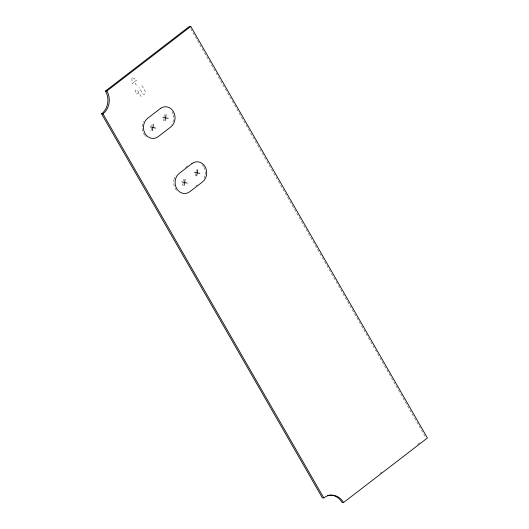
<?xml version="1.0" encoding="UTF-8"?>
<svg xmlns="http://www.w3.org/2000/svg" width="529" height="529" viewBox="0 0 529 529"><rect width="100%" height="100%" fill="white"/><g stroke="black" fill="none" stroke-linecap="round" stroke-linejoin="round"><path stroke-width="0.4" stroke-dasharray="2.65 1.98" d="M151.016 130.544L151.413 128.256M151.803 125.968L152.068 124.441M163.646 120.824L164.043 118.536M164.433 116.248L164.698 114.727M182.664 185.573L183.054 183.285M183.451 180.997L183.708 179.476M195.294 175.853L195.684 173.565M196.08 171.284L196.338 169.756M134.571 81.75L136.654 80.15L131.827 77.366L132.177 83.589L134.419 81.869L137.104 86.544M138.816 92.972L138.003 93.593A2.123 1.832 89.2 0 1 135.464 92.998A2.123 1.832 89.2 0 1 135.973 90.056L136.204 89.877A1.032 0.893 89.2 0 1 137.434 90.168L141.164 96.648M185.487 167.521L188.013 165.577M196.041 185.864L197.304 184.892M379.868 473.534L383.122 471.035M417.579 444.519L420.826 442.019M190.619 28.619L426.03 438.012M141.865 85.519L145.217 91.352A1.904 1.64 89.2 0 1 144.767 93.99A1.904 1.64 89.2 0 1 142.486 93.454L139.134 87.622M202.078 164.565A11.003 9.496 89.2 0 1 203.711 166.734M204.035 167.343A11.003 9.496 89.2 0 1 205.126 174.993M204.988 175.694A11.003 9.496 89.2 0 1 203.348 179.543M176.474 190.275A11.003 9.496 89.2 0 1 173.876 180.336M174.015 179.635A11.003 9.496 89.2 0 1 176.051 175.238M172.064 111.698A11.003 9.496 89.2 0 1 173.162 114.284M173.34 114.965A11.003 9.496 89.2 0 1 171.7 124.507M146.268 136.614A11.003 9.496 89.2 0 1 145.283 135.735M144.827 135.239A11.003 9.496 89.2 0 1 143.65 121.346"/><path stroke-width="0.79" d="M152.405 130.524L153.456 124.421M165.035 120.804L166.086 114.707M184.052 185.553L185.097 179.457M196.682 175.833L197.727 169.736M343.546 502.53A16.505 14.237 89.2 0 0 323.794 497.882L322.406 497.901L101.581 113.874A16.505 14.237 89.2 0 0 105.509 91.008L189.382 26.47L190.771 26.45L427.419 437.992L343.546 502.53L342.157 502.55A16.505 14.237 89.2 0 0 327.544 495.461M105.509 91.008L106.898 90.988L190.771 26.45M101.581 113.874L102.97 113.854L323.794 497.882M162.925 117.134L168.196 118.377M150.296 126.854L155.566 128.091M194.573 172.17L199.836 173.406M181.943 181.883L187.206 183.127M106.898 90.988A16.505 14.237 89.2 0 1 102.97 113.854M160.287 108.584L147.657 118.304A11.003 9.496 89.2 0 0 145.039 133.546A11.003 9.496 89.2 0 0 158.204 136.647L170.834 126.927A11.003 9.496 89.2 0 0 173.452 111.679A11.003 9.496 89.2 0 0 160.287 108.584M191.934 163.613L179.305 173.333A11.003 9.496 89.2 0 0 176.679 188.575A11.003 9.496 89.2 0 0 189.851 191.677L202.481 181.956A11.003 9.496 89.2 0 0 205.1 166.714A11.003 9.496 89.2 0 0 191.934 163.613"/></g></svg>
